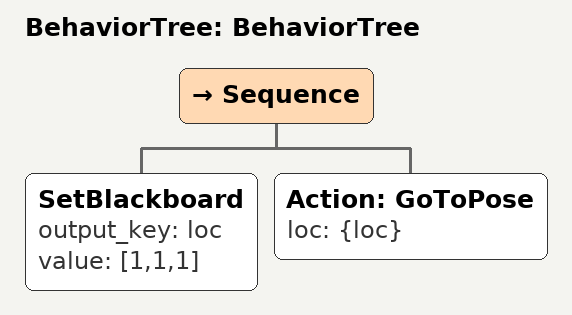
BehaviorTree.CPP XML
<?xml version="1.0"?>
<root main_tree_to_execute="BehaviorTree">
    <BehaviorTree ID="BehaviorTree">

        <Sequence>
            <SetBlackboard output_key="loc" value="[1,1,1]" />
            <Action ID="GoToPose" loc="{loc}"/>
        </Sequence>
    </BehaviorTree>
</root>
